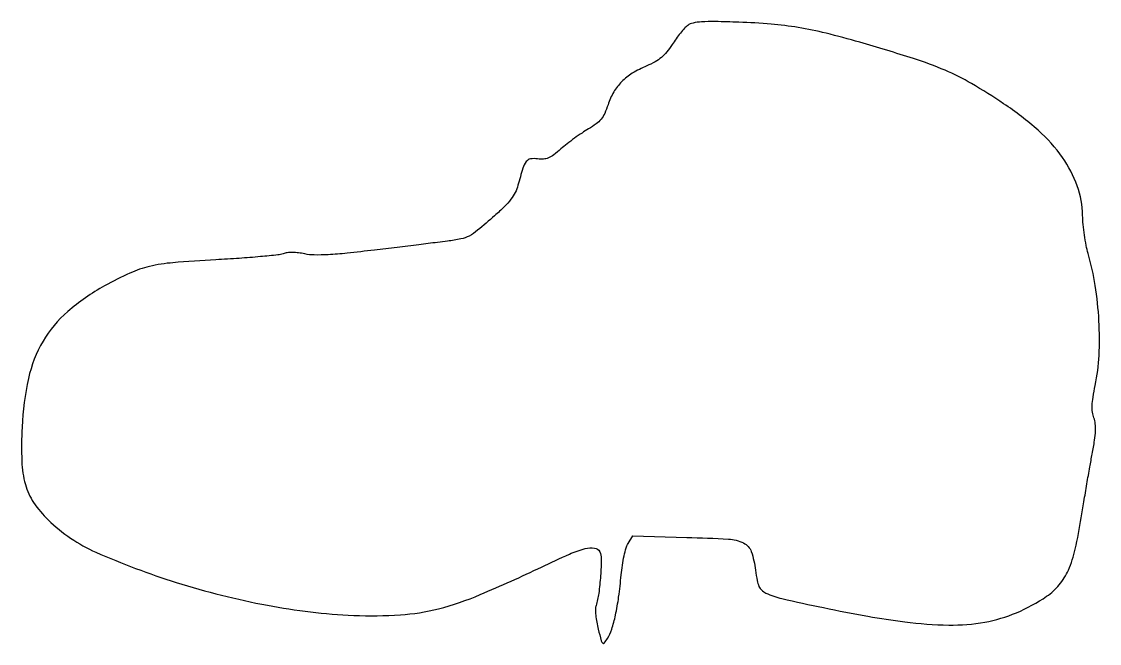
# Model space of a CAD drawing. Extents: x 0 to 339, y 0 to 196.
import ezdxf

# ---------------------------------------------------------------- set-up
doc = ezdxf.new("R2010")
doc.units = 0

msp = doc.modelspace()

# ---------------------------------------------------------------- linework, layer by layer
msp.add_lwpolyline([(209.4459, 194.665652, 0.048996), (208.465308, 193.787887, 0.01475), (207.154221, 192.272553, 0.014629), (205.775759, 190.476135, 0.015393), (204.52892, 188.631821, -0.029973), (202.882915, 186.34372, -0.047006), (201.184201, 184.6179, -0.04638), (199.17587, 183.22415, -0.028257), (196.58302, 181.947635, 0.036041), (192.039973, 179.622526, 0.060633), (188.676649, 176.978619, 0.065463), (186.218117, 173.762859, 0.05037), (184.409301, 169.726932, -0.027265), (183.35527, 167.050751, -0.063012), (182.21771, 165.218345, -0.062947), (180.658838, 163.725885, -0.027161), (178.254762, 162.138413, 0.015686), (176.229714, 160.866948, 0.008919), (173.858413, 159.210076, 0.008899), (171.527449, 157.454564, 0.014517), (169.622192, 155.874611, -0.017966), (167.33245, 154.002314, -0.061423), (165.672579, 153.036857, -0.083609), (164.119668, 152.661288, -0.055005), (162.278377, 152.733945, 0.079841), (160.068448, 152.711833, 0.192949), (158.700541, 151.872101, 0.085916), (157.644302, 149.780378, 0.008847), (156.118231, 144.443273, -0.053029), (155.257865, 142.203624, -0.045699), (153.909374, 140.072044, -0.034596), (151.855901, 137.752186, -0.014099), (148.767765, 134.881781, -0.00612), (143.43006, 130.308364, -0.049919), (140.774919, 128.505724, -0.073281), (138.206955, 127.567223, -0.020801), (134, 126.877559, 0.00007), (130.843482, 126.493643, 0.000013), (124.976148, 125.779039, 0.000014), (118.105632, 124.94189, 0.000012), (111.003908, 124.076197, -0.004322), (102.407791, 123.103457, -0.012432), (96.424533, 122.628749, -0.017406), (92.099755, 122.544397, -0.048745), (89.091345, 122.884944, 0.024061), (87.156608, 123.201178, 0.026338), (85.258095, 123.317593, 0.028424), (83.581049, 123.236607, 0.064649), (82.34951, 122.942784, -0.065236), (80.705608, 122.552612, -0.003235), (75.163152, 122.017357, -0.005176), (68.549992, 121.490813, -0.003714), (61.150716, 121.033898, 0.007169), (47.712342, 120.110827, 0.036788), (40.33612, 118.947222, 0.04919), (34.210486, 116.860639, 0.019448), (26.249896, 112.86194, 0.05217), (14.632256, 104.765773, 0.082345), (6.883603, 95.445797, 0.078209), (2.309586, 83.763205, 0.042736), (0.284811, 68.473209, 0.019765), (0.212248, 57.665514, 0.060667), (1.33315, 50.444431, 0.078838), (3.943126, 44.791361, 0.052272), (8.524972, 39.288627, 0.088958), (23.512425, 29.154329, 0.028614), (48.728957, 19.665574, 0.028501), (77.430355, 12.468127, 0.036431), (104.5, 9.316996, 0.026849), (119.152119, 9.47272, 0.046946), (131.128067, 11.382496, 0.037312), (144.268658, 15.832875, 0.011257), (163.5, 24.505421, -0.007252), (172.27493, 28.547421, -0.040037), (177.180862, 30.266963, -0.09363), (180.119602, 30.474119, -0.250259), (181.790632, 29.314183, -0.124063), (182.289598, 27.151049, -0.012057), (182.049837, 21.739328, -0.016203), (181.492505, 16.228494, -0.04403), (180.632311, 12.403291, 0.080615), (180.460312, 11.252134, 0.020259), (180.561275, 9.351693, 0.020153), (180.856454, 7.160206, 0.019091), (181.331028, 4.959185, 0.003709), (182.287465, 1.334099, 0.131442), (182.722331, 0.586365, 0.448289), (183.230539, 0.617002, 0.025585), (184.250336, 2.055893, 0.065647), (185.586437, 4.936423, 0.022893), (186.752597, 9.366125, 0.019224), (187.747731, 15.054195, 0.010912), (188.535493, 22, -0.015241), (188.907627, 25.04549, -0.0163), (189.458501, 27.99458, -0.016059), (190.093825, 30.48917, -0.070164), (190.715423, 31.875167), (192.210132, 34.250335), (209.142662, 33.809794, -0.007625), (222.259903, 33.268262, -0.097661), (227.000101, 32.051757, -0.201731), (229.410599, 29.340585, -0.051137), (230.762066, 23.475032, 0.013941), (231.257612, 20.243245, 0.061547), (231.831207, 18.408287, 0.099678), (232.681079, 17.229366, 0.075656), (234.002691, 16.332044, 0.055332), (239.014836, 14.58783, 0.004895), (252.122087, 11.731735, 0.00705), (266.044296, 9.044719, 0.012276), (277.669653, 7.263832, 0.027503), (291.46239, 6.262578, 0.049043), (302.792779, 7.177033, 0.055573), (312.720383, 10.134931, 0.049036), (322.209474, 15.301582, 0.070929), (326.186778, 18.920209, 0.069001), (329.038386, 23.538307, 0.048374), (331.198105, 30.083519, 0.016138), (333.102916, 40, -0.001862), (333.920018, 45.024096, -0.001346), (334.866792, 50.61875, -0.001359), (335.795261, 55.93043, -0.002958), (336.542878, 60, 0.008882), (337.283596, 64.319359, 0.026637), (337.578866, 67.297876, 0.039084), (337.506232, 69.526507, 0.063844), (337.060721, 71.361137, -0.059555), (336.61413, 73.134001, -0.042299), (336.525398, 75.1842, -0.029894), (336.794138, 77.834183, -0.010714), (337.482497, 81.568979, 0.038626), (338.679591, 90.983274, 0.025753), (338.655339, 101.86009, 0.025344), (337.494043, 112.942916, 0.032027), (335.254466, 123, -0.022788), (334.631342, 125.573328, -0.012252), (334.086809, 128.79375, -0.012178), (333.691396, 132.110791, -0.018671), (333.526666, 135, 0.081055), (331.825929, 144.273954, 0.068219), (327.214866, 153.14488, 0.057294), (319.547537, 161.711691, 0.0342), (308.712532, 170.084614, 0.015001), (298.611248, 176.411128, 0.031579), (290.348433, 180.571028, 0.024364), (280.380313, 184.261137, 0.00585), (263.5, 189.374451, 0.010275), (252.895356, 192.216873, 0.019208), (244.192563, 194.007491, 0.020041), (235.628674, 195.078651, 0.012388), (225.5, 195.682829, 0.004171), (218.035693, 195.880402, 0.020352), (213.81046, 195.784995, 0.036199), (211.133962, 195.419711, 0.10645)], format="xyb", close=True)

doc.saveas('drawing.dxf')
